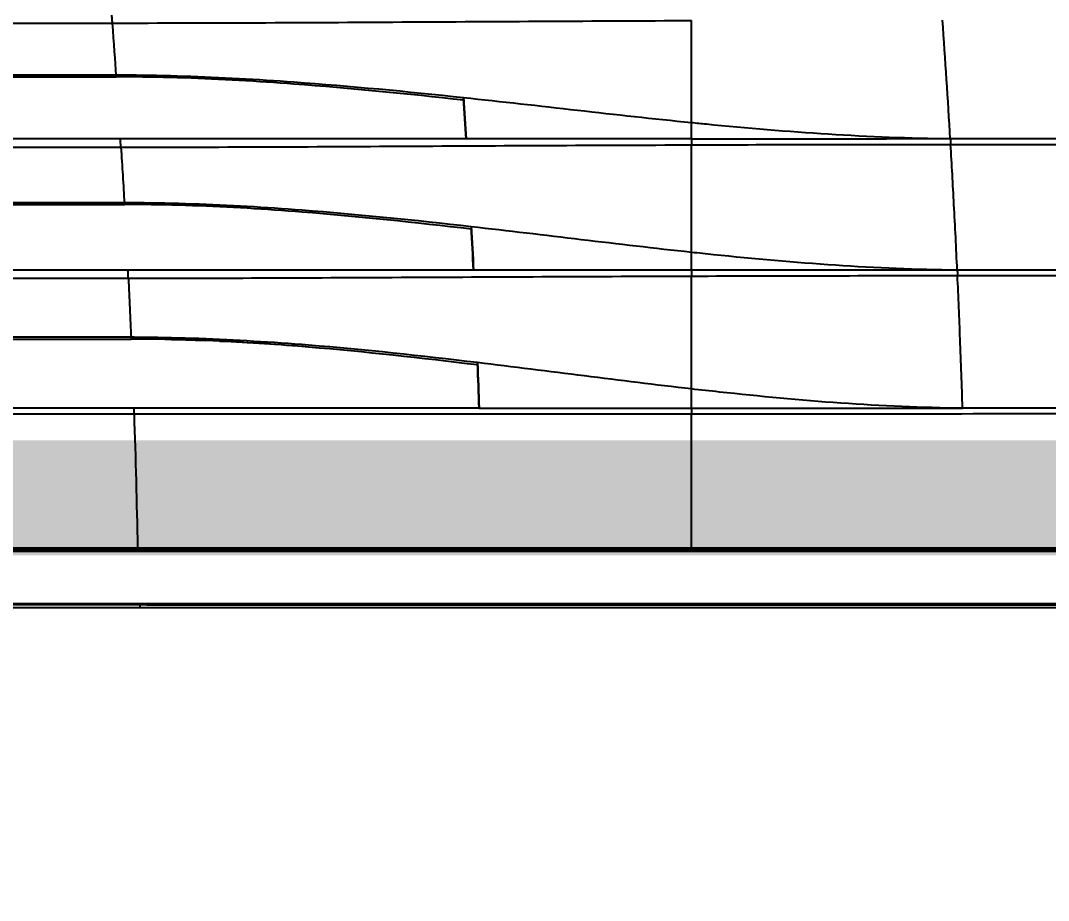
# Model space of a CAD drawing. Header units: inches. Extents: x 211248 to 488355, y -41604 to -7105.
# Drawn here: x 244919.4 to 245098, y -15611.4 to -15458.5 of the extents above; entities that cross this region are included whole.
import ezdxf

# ---------------------------------------------------------------- set-up
doc = ezdxf.new("R2010")
doc.units = ezdxf.units.IN
doc.header["$LTSCALE"] = 60
doc.header["$MEASUREMENT"] = 0
doc.linetypes.add('HID2', pattern=[1, 0.5, -0.5])
for name, color, linetype in [('06-LIGHT', 4, 'Continuous'), ('07-DIM WAL', 5, 'Continuous'), ('3.기호.계단선', 30, 'Continuous')]:
    doc.layers.add(name, color=color, linetype=linetype)
doc.styles.add('스타일1', font='Korail_Round_Gothic_Light.ttf')
doc.dimstyles.new('30', dxfattribs={"dimscale": 30, "dimtxt": 2.5, "dimasz": 2.5, "dimexe": 1.25, "dimexo": 2, "dimtad": 1, "dimdec": 0, "dimtxsty": '스타일1', "dimblk": 'DOTSMALL', "dimcen": 2.5, "dimclrd": 1, "dimclre": 1, "dimclrt": 7, "dimadec": 0, "dimazin": 0, "dimtfac": 1, "dimtdec": 0, "dimtix": 1, "dimtmove": 0, "dimatfit": 3, "dimldrblk": 'DOTSMALL', "dimfxl": 0, "dimarcsym": 0})

# ---------------------------------------------------------------- blocks, each defined once
blk = doc.blocks.new('*U75')
at = {"color": 8}
for p, q in [((1029.52, 185.7), (190.37, 185.7)), ((1029, 166.3), (190.88, 166.3)), ((190.88, 165.5), (1029, 165.5)), ((1028.59, 155.49), (191.3, 155.49)), ((191.31, 155.23), (1028.58, 155.23)), ((1028.18, 146.67), (191.7, 146.67)), ((191.76, 145.5), (1028.12, 145.5)), ((1027.61, 135.99), (192.27, 135.99)), ((192.28, 135.75), (1027.6, 135.75)), ((1027.11, 127.69), (192.78, 127.69)), ((192.85, 126.5), (1027.03, 126.5)), ((1026.41, 117.5), (193.47, 117.5)), ((193.49, 117.26), (1026.4, 117.26)), ((1025.83, 109.71), (194.05, 109.71))]:
    blk.add_line(p, q, dxfattribs=at)
for points, knots in [([(0.9, 193.94), (5.81, 193.94), (10.75, 193.94), (20.63, 193.94), (25.58, 193.94), (40.44, 193.94), (50.37, 193.94), (80.23, 193.94), (100.21, 193.94), (140.17, 193.94), (160.16, 193.94), (200.13, 193.94), (220.12, 193.94), (320.05, 193.94), (400, 193.94), (479.94, 193.94)], [0, 0, 0, 0, 0.03125, 0.03125, 0.0625, 0.0625, 0.125, 0.125, 0.25, 0.25, 0.375, 0.375, 0.5, 0.5, 1, 1, 1, 1]), ([(479.94, 193.8), (400.01, 193.8), (320.07, 193.8), (220.16, 193.8), (200.17, 193.8), (160.21, 193.8), (140.22, 193.8), (100.27, 193.8), (80.31, 193.8), (50.44, 193.8), (40.5, 193.8), (25.63, 193.8), (20.67, 193.8), (10.79, 193.8), (5.84, 193.8), (0.95, 193.8)], [0, 0, 0, 0, 0.5, 0.5, 0.625, 0.625, 0.75, 0.75, 0.875, 0.875, 0.9375, 0.9375, 0.96875, 0.96875, 1, 1, 1, 1]), ([(1.03, 194.4), (4.91, 194.37), (8.8, 194.41), (16.61, 194.41), (20.52, 194.41), (32.26, 194.41), (40.12, 194.41), (63.7, 194.41), (79.47, 194.41), (111.03, 194.41), (126.83, 194.41), (158.43, 194.41), (174.24, 194.41), (190.04, 194.41)], [0, 0, 0, 0, 0.0625, 0.0625, 0.125, 0.125, 0.25, 0.25, 0.5, 0.5, 0.75, 0.75, 1, 1, 1, 1]), ([(189.04, 194), (186.07, 194), (183.09, 194), (160.13, 194), (140.14, 194), (100.18, 194), (80.2, 194), (50.34, 194), (40.41, 194), (25.55, 194), (20.6, 194), (10.93, 194), (6.2, 194), (1.5, 194)], [0, 0, 0, 0, 0.047401, 0.047401, 0.366063, 0.366063, 0.684724, 0.684724, 0.844055, 0.844055, 0.92372, 0.92372, 1, 1, 1, 1]), ([(189.04, 194), (206.08, 194), (223.12, 194), (320.09, 194), (400.02, 194), (479.94, 194)], [0, 0, 0, 0, 0.175746, 0.175746, 1, 1, 1, 1]), ([(190.03, 194.41), (193.94, 194.42), (197.85, 194.42), (209.57, 194.41), (217.39, 194.41), (233.02, 194.41), (240.84, 194.41), (264.29, 194.41), (279.92, 194.41), (303.37, 194.41), (311.18, 194.41), (326.82, 194.41), (334.63, 194.41), (358.08, 194.41), (373.72, 194.41), (397.16, 194.41), (404.98, 194.41), (420.61, 194.41), (428.43, 194.41), (450.81, 194.41), (465.38, 194.41), (479.94, 194.41)], [0, 0, 0, 0, 0.040442, 0.040442, 0.121325, 0.121325, 0.202208, 0.202208, 0.363975, 0.363975, 0.444859, 0.444859, 0.525742, 0.525742, 0.687509, 0.687509, 0.768392, 0.768392, 0.849276, 0.849276, 1, 1, 1, 1]), ([(1.05, 186.26), (5.95, 186.26), (10.89, 186.26), (20.78, 186.26), (25.73, 186.26), (40.61, 186.26), (50.55, 186.26), (80.42, 186.26), (100.38, 186.26), (140.31, 186.26), (160.28, 186.26), (200.24, 186.26), (220.22, 186.26), (320.11, 186.26), (400.03, 186.26), (479.94, 186.26)], [0, 0, 0, 0, 0.03125, 0.03125, 0.0625, 0.0625, 0.125, 0.125, 0.25, 0.25, 0.375, 0.375, 0.5, 0.5, 1, 1, 1, 1]), ([(479.94, 186.06), (400.03, 186.06), (320.12, 186.06), (220.24, 186.06), (200.26, 186.06), (160.31, 186.06), (140.32, 186.06), (100.39, 186.06), (80.43, 186.06), (50.57, 186.06), (40.64, 186.06), (25.77, 186.06), (20.81, 186.06), (10.93, 186.06), (5.99, 186.06), (1.09, 186.06)], [0, 0, 0, 0, 0.5, 0.5, 0.625, 0.625, 0.75, 0.75, 0.875, 0.875, 0.9375, 0.9375, 0.96875, 0.96875, 1, 1, 1, 1]), ([(110.14, 185.7), (92.03, 185.7), (73.95, 185.7), (46.89, 185.7), (37.88, 185.7), (20.18, 185.7), (11.47, 185.7), (2.83, 185.7)], [0, 0, 0, 0, 0.503675, 0.503675, 0.755513, 0.755513, 1, 1, 1, 1]), ([(2.84, 186.02), (7.73, 186.02), (12.66, 186.02), (22.51, 186.02), (27.44, 186.02), (42.25, 186.02), (52.15, 186.02), (81.91, 186.02), (101.8, 186.02), (141.56, 186.02), (161.46, 186.02), (201.24, 186.02), (221.14, 186.02), (320.6, 186.02), (400.17, 186.02), (479.74, 186.02)], [0, 0, 0, 0, 0.03125, 0.03125, 0.0625, 0.0625, 0.125, 0.125, 0.25, 0.25, 0.375, 0.375, 0.5, 0.5, 1, 1, 1, 1]), ([(190.37, 185.7), (187.64, 185.7), (184.9, 185.7), (171.66, 185.7), (161.16, 185.7), (143.9, 185.7), (137.14, 185.7), (123.64, 185.7), (116.89, 185.7), (110.14, 185.7)], [0, 0, 0, 0, 0.1022, 0.1022, 0.494985, 0.494985, 0.747578, 0.747578, 1, 1, 1, 1]), ([(110.14, 166.3), (91.98, 166.29), (73.83, 166.29), (46.68, 166.29), (37.64, 166.29), (19.62, 166.29), (10.61, 166.29), (1.69, 166.29)], [0, 0, 0, 0, 0.5, 0.5, 0.75, 0.75, 1, 1, 1, 1]), ([(1.84, 165.5), (7.54, 165.5), (13.28, 165.5), (24.76, 165.5), (30.51, 165.5), (47.77, 165.5), (59.31, 165.5), (70.86, 165.5)], [0, 0, 0, 0, 0.25, 0.25, 0.5, 0.5, 1, 1, 1, 1]), ([(70.86, 165.5), (70.97, 162.18), (71.19, 155.78), (71.46, 149.36), (71.6, 146.29)], [0, 0, 0, 0, 0.520592, 1, 1, 1, 1]), ([(70.86, 165.5), (82.61, 165.39), (95.74, 164.32), (108.79, 162.86), (110.14, 162.71)], [0, 0, 0, 0, 0.896674, 1, 1, 1, 1]), ([(110.14, 165.5), (108.71, 165.5), (99.42, 165.5), (90.14, 165.5), (82.3, 165.5)], [0, 0, 0, 0, 0.154173, 1, 1, 1, 1]), ([(110.14, 165.5), (110.14, 165.53), (110.14, 165.59), (110.14, 165.93), (110.14, 166.18), (110.14, 166.3)], [0, 0, 0, 0, 0.392645, 0.726209, 1, 1, 1, 1]), ([(190.88, 166.3), (177.42, 166.3), (163.96, 166.3), (137.05, 166.3), (123.59, 166.3), (110.14, 166.3)], [0, 0, 0, 0, 0.5, 0.5, 1, 1, 1, 1]), ([(110.14, 162.71), (110.14, 161.41), (110.14, 158.78), (110.14, 154.74), (110.14, 150.59), (110.14, 147.78), (110.14, 146.36)], [0, 0, 0, 0, 0.241342, 0.488803, 0.74188, 1, 1, 1, 1]), ([(141.11, 159.15), (141.11, 159.19), (141.11, 159.22), (141.11, 159.24), (141.11, 159.24), (141.11, 159.24)], [0, 0, 0, 0, 0.64921, 0.64921, 1, 1, 1, 1]), ([(141.11, 159.24), (149.25, 158.25), (157.41, 157.33), (170.87, 156.21), (176.16, 155.87), (184.11, 155.58), (186.76, 155.52), (190.04, 155.49), (190.67, 155.49), (191.3, 155.49)], [0, 0, 0, 0, 0.489588, 0.489588, 0.804968, 0.804968, 0.962658, 0.962658, 1, 1, 1, 1]), ([(141.12, 158.9), (149.27, 157.92), (157.42, 157.03), (170.88, 155.95), (176.17, 155.62), (184.12, 155.33), (186.76, 155.27), (190.05, 155.24), (190.68, 155.23), (191.31, 155.23)], [0, 0, 0, 0, 0.48935, 0.48935, 0.804749, 0.804749, 0.962448, 0.962448, 1, 1, 1, 1]), ([(191.7, 146.67), (191.63, 148.19), (191.48, 151.34), (191.36, 153.99), (191.31, 155.23)], [0, 0, 0, 0, 0.460844, 1, 1, 1, 1]), ([(71.6, 146.29), (60.01, 146.29), (48.45, 146.29), (25.37, 146.29), (13.84, 146.29), (2.42, 146.29)], [0, 0, 0, 0, 0.5, 0.5, 1, 1, 1, 1]), ([(71.64, 145.5), (71.64, 145.51), (71.63, 145.54), (71.62, 145.72), (71.61, 145.98), (71.6, 146.19), (71.6, 146.29)], [0, 0, 0, 0, 0.261766, 0.499771, 0.747287, 1, 1, 1, 1]), ([(191.7, 146.67), (178.11, 146.67), (164.51, 146.6), (137.32, 146.47), (123.72, 146.4), (110.14, 146.36)], [0, 0, 0, 0, 0.5, 0.5, 1, 1, 1, 1]), ([(110.14, 145.5), (110.14, 145.53), (110.14, 145.59), (110.14, 145.97), (110.14, 146.24), (110.14, 146.36)], [0, 0, 0, 0, 0.391416, 0.725001, 1, 1, 1, 1]), ([(191.7, 146.65), (191.71, 146.52), (191.72, 146.26), (191.74, 145.86), (191.76, 145.56), (191.76, 145.52), (191.76, 145.5)], [0, 0, 0, 0, 0.250014, 0.500034, 0.750029, 1, 1, 1, 1]), ([(2.57, 145.5), (13.97, 145.5), (25.48, 145.5), (48.52, 145.5), (60.07, 145.5), (71.64, 145.5)], [0, 0, 0, 0, 0.5, 0.5, 1, 1, 1, 1]), ([(71.64, 145.5), (71.78, 142.34), (72.08, 136.27), (72.42, 130.19), (72.59, 127.29)], [0, 0, 0, 0, 0.521593, 1, 1, 1, 1]), ([(71.64, 145.5), (83.4, 145.39), (96.26, 144.4), (109.07, 143.04), (110.14, 142.93)], [0, 0, 0, 0, 0.916145, 1, 1, 1, 1]), ([(110.14, 142.93), (110.14, 141.69), (110.14, 139.2), (110.14, 135.36), (110.14, 131.4), (110.14, 128.71), (110.14, 127.36)], [0, 0, 0, 0, 0.240345, 0.487395, 0.740764, 1, 1, 1, 1]), ([(142, 139.56), (150.16, 138.62), (158.34, 137.74), (171.83, 136.68), (177.12, 136.36), (185.08, 136.08), (187.73, 136.02), (191.02, 136), (191.64, 135.99), (192.27, 135.99)], [0, 0, 0, 0, 0.489674, 0.489674, 0.805044, 0.805044, 0.962728, 0.962728, 1, 1, 1, 1]), ([(142.02, 139.22), (142.02, 139.23), (142.02, 139.24), (142.02, 139.26), (142.02, 139.28), (142.01, 139.3)], [0, 0, 0, 0, 0.330714, 0.330714, 1, 1, 1, 1]), ([(142.02, 139.22), (150.18, 138.29), (158.35, 137.45), (171.84, 136.43), (177.13, 136.11), (185.08, 135.84), (187.74, 135.78), (191.02, 135.75), (191.65, 135.75), (192.28, 135.74)], [0, 0, 0, 0, 0.489359, 0.489359, 0.804752, 0.804752, 0.962449, 0.962449, 1, 1, 1, 1]), ([(192.78, 127.69), (192.68, 129.11), (192.5, 132.07), (192.35, 134.56), (192.28, 135.75)], [0, 0, 0, 0, 0.456557, 1, 1, 1, 1]), ([(72.59, 127.29), (61, 127.29), (49.43, 127.28), (26.34, 127.28), (14.81, 127.28), (3.37, 127.28)], [0, 0, 0, 0, 0.5, 0.5, 1, 1, 1, 1]), ([(72.64, 126.5), (72.64, 126.52), (72.63, 126.57), (72.61, 126.88), (72.6, 127.15), (72.59, 127.29)], [0, 0, 0, 0, 0.341178, 0.674287, 1, 1, 1, 1]), ([(192.78, 127.69), (179, 127.69), (165.23, 127.62), (137.68, 127.47), (123.9, 127.4), (110.14, 127.36)], [0, 0, 0, 0, 0.5, 0.5, 1, 1, 1, 1]), ([(110.14, 126.5), (110.14, 126.53), (110.14, 126.59), (110.14, 126.97), (110.14, 127.24), (110.14, 127.36)], [0, 0, 0, 0, 0.391478, 0.72506, 1, 1, 1, 1]), ([(192.78, 127.69), (192.78, 127.56), (192.8, 127.29), (192.83, 126.88), (192.85, 126.56), (192.85, 126.52), (192.85, 126.5)], [0, 0, 0, 0, 0.249929, 0.499996, 0.749769, 1, 1, 1, 1]), ([(3.51, 126.5), (14.94, 126.5), (26.45, 126.5), (49.51, 126.5), (61.07, 126.5), (72.64, 126.5)], [0, 0, 0, 0, 0.5, 0.5, 1, 1, 1, 1]), ([(72.64, 126.5), (84.41, 126.39), (96.94, 125.47), (109.42, 124.23), (110.14, 124.16)], [0, 0, 0, 0, 0.941987, 1, 1, 1, 1]), ([(110.14, 124.16), (110.14, 122.99), (110.14, 120.62), (110.14, 116.97), (110.14, 113.2), (110.14, 110.64), (110.14, 109.35)], [0, 0, 0, 0, 0.239883, 0.486718, 0.740192, 1, 1, 1, 1]), ([(143.12, 120.88), (151.3, 119.99), (159.49, 119.16), (173, 118.15), (178.31, 117.85), (186.27, 117.58), (188.93, 117.53), (192.21, 117.5), (192.84, 117.5), (193.47, 117.5)], [0, 0, 0, 0, 0.489761, 0.489761, 0.805115, 0.805115, 0.962792, 0.962792, 1, 1, 1, 1]), ([(143.13, 120.63), (143.13, 120.61), (143.14, 120.59), (143.14, 120.56), (143.14, 120.55), (143.14, 120.54)], [0, 0, 0, 0, 0.680041, 0.680041, 1, 1, 1, 1]), ([(143.14, 120.54), (151.32, 119.67), (159.51, 118.88), (173.01, 117.91), (178.32, 117.61), (186.28, 117.35), (188.93, 117.29), (192.22, 117.27), (192.85, 117.26), (193.49, 117.26)], [0, 0, 0, 0, 0.489376, 0.489376, 0.804759, 0.804759, 0.96245, 0.96245, 1, 1, 1, 1]), ([(194.05, 109.71), (180.07, 109.71), (166.08, 109.64), (138.1, 109.48), (124.11, 109.4), (110.14, 109.35)], [0, 0, 0, 0, 0.5, 0.5, 1, 1, 1, 1]), ([(194.14, 108.58), (194.14, 108.64), (194.13, 108.76), (194.1, 109.06), (194.08, 109.4), (194.06, 109.61), (194.05, 109.71)], [0, 0, 0, 0, 0.254278, 0.499522, 0.749842, 1, 1, 1, 1])]:
    blk.add_open_spline(points, degree=3, knots=knots, dxfattribs=at)
for points in [[(190.03, 193.71), (190.03, 193.89), (190.03, 194.15), (190.03, 194.41)], [(110.14, 185.7), (110.14, 185.8), (110.14, 185.9), (110.14, 185.9)], [(110.14, 185.7), (110.14, 179.23), (110.14, 172.76), (110.14, 166.3)], [(190.37, 185.7), (190.37, 185.8), (190.37, 185.9), (190.36, 185.9)], [(190.88, 166.3), (190.66, 172.77), (190.49, 179.23), (190.37, 185.7)], [(82.3, 165.5), (78.49, 165.5), (74.67, 165.5), (70.86, 165.5)], [(70.86, 165.5), (70.86, 165.5), (70.86, 165.5), (70.86, 165.5)], [(140.88, 165.5), (130.63, 165.5), (120.38, 165.5), (110.14, 165.5)], [(110.14, 165.5), (110.14, 164.56), (110.14, 163.63), (110.14, 162.71)], [(140.88, 165.5), (157.55, 165.5), (174.22, 165.5), (190.88, 165.5)], [(141.12, 158.9), (141.04, 161.1), (140.96, 163.3), (140.88, 165.5)], [(140.89, 165.5), (140.96, 163.35), (141.04, 161.2), (141.12, 159.05)], [(190.88, 166.3), (190.88, 165.88), (190.88, 165.5), (190.88, 165.5)], [(110.14, 162.71), (120.49, 161.52), (130.79, 160.13), (141.12, 158.9)], [(141.11, 159.15), (141.12, 159.09), (141.12, 159), (141.12, 158.9)], [(178.44, 155.77), (174.14, 155.96), (169.85, 156.25), (165.56, 156.59)], [(186.14, 155.52), (184.29, 155.55), (182.44, 155.61), (180.59, 155.68)], [(191.31, 155.23), (191.3, 155.39), (191.3, 155.49), (191.3, 155.49)], [(110.14, 146.36), (97.28, 146.32), (84.43, 146.29), (71.6, 146.29)], [(71.64, 145.5), (84.46, 145.5), (97.29, 145.5), (110.14, 145.5)], [(71.64, 145.5), (71.64, 145.5), (71.64, 145.5), (71.64, 145.5)], [(110.14, 145.5), (114.89, 145.5), (119.64, 145.5), (124.39, 145.5)], [(110.14, 145.5), (110.14, 144.63), (110.14, 143.77), (110.14, 142.93)], [(124.39, 145.5), (130.16, 145.5), (135.93, 145.5), (141.7, 145.5)], [(141.7, 145.5), (158.38, 145.5), (175.07, 145.5), (191.76, 145.5)], [(142.02, 139.22), (141.91, 141.31), (141.8, 143.41), (141.7, 145.5)], [(141.7, 145.5), (141.81, 143.43), (141.91, 141.36), (142.01, 139.3)], [(110.14, 142.93), (120.79, 141.78), (131.39, 140.42), (142.02, 139.22)], [(142, 139.53), (142, 139.55), (142, 139.56), (142, 139.56)], [(142, 139.53), (142.02, 139.48), (142.02, 139.36), (142.02, 139.22)], [(192.28, 135.74), (192.28, 135.9), (192.28, 135.99), (192.27, 135.99)], [(110.14, 127.36), (97.61, 127.31), (85.09, 127.29), (72.59, 127.29)], [(72.64, 126.5), (75.72, 126.5), (78.8, 126.5), (81.88, 126.5)], [(72.64, 126.5), (72.98, 120.78), (73.35, 115.02), (73.77, 109.28)], [(72.64, 126.5), (72.64, 126.5), (72.64, 126.5), (72.64, 126.5)], [(110.14, 126.5), (100.71, 126.5), (91.29, 126.5), (81.88, 126.5)], [(110.14, 126.5), (115.55, 126.5), (120.96, 126.5), (126.37, 126.5)], [(110.14, 126.5), (110.14, 125.71), (110.14, 124.93), (110.14, 124.16)], [(126.37, 126.5), (131.83, 126.5), (137.29, 126.5), (142.75, 126.5)], [(142.75, 126.5), (159.45, 126.5), (176.15, 126.5), (192.85, 126.5)], [(143.14, 120.54), (143.01, 122.53), (142.88, 124.52), (142.75, 126.5)], [(142.75, 126.5), (142.88, 124.54), (143.01, 122.59), (143.13, 120.63)], [(110.14, 124.16), (121.16, 123.05), (132.14, 121.72), (143.14, 120.54)], [(143.12, 120.85), (143.12, 120.87), (143.12, 120.88), (143.12, 120.88)], [(143.12, 120.85), (143.13, 120.81), (143.14, 120.69), (143.14, 120.55)], [(193.49, 117.26), (193.48, 117.41), (193.47, 117.5), (193.47, 117.5)], [(194.05, 109.71), (193.83, 112.63), (193.63, 115.21), (193.49, 117.26)]]:
    blk.add_open_spline(points, degree=3, dxfattribs=at)
blk = doc.blocks.new('_DOTSMALL')
at = {"color": 0, "linetype": 'ByBlock', "const_width": 0.5}
blk.add_lwpolyline([(-0.0625, 0, 1), (0.0625, 0, 1)], format="xyb", close=True, dxfattribs=at)
blk = doc.blocks.new('*D298')
at = {"layer": '07-DIM WAL', "color": 1, "lineweight": -2}
for p, q in [((245451.2, -15615.23), (245451.2, -15577.73)), ((243391.2, -15615.23), (245451.2, -15615.23)), ((243391.2, -15675.23), (243391.2, -15652.73))]:
    blk.add_line(p, q, dxfattribs=at)
at = {"layer": 'Defpoints', "color": 0}
for p in [(243391.2, -15615.23), (245451.2, -15615.23), (245451.2, -15675.23)]:
    blk.add_point(p, dxfattribs=at)
at = {"layer": '07-DIM WAL', "color": 1, "lineweight": -2, "xscale": 75, "yscale": 75, "zscale": 75, "rotation": 180}
blk.add_blockref('_DOTSMALL', (243391.2, -15615.23), dxfattribs=at)
at = {"layer": '07-DIM WAL', "color": 1, "lineweight": -2, "xscale": 75, "yscale": 75, "zscale": 75}
blk.add_blockref('_DOTSMALL', (245451.2, -15615.23), dxfattribs=at)
at = {"layer": '07-DIM WAL', "color": 7, "insert": (244421.2, -15557.21), "char_height": 75, "attachment_point": 5, "style": '스타일1'}
blk.add_mtext('2060', dxfattribs=at)

msp = doc.modelspace()

# ---------------------------------------------------------------- linework, layer by layer
at = {"layer": '3.기호.계단선', "linetype": 'HID2', "const_width": 20}
msp.add_lwpolyline([(245498.36, -14552.02), (245498.36, -15541.42), (242691.2, -15541.42), (242691.2, -19170.23), (241406.2, -19170.23)], dxfattribs=at)

# ---------------------------------------------------------------- block references
at = {"layer": '06-LIGHT', "xscale": 1.2, "yscale": 1.2, "zscale": 1.2, "rotation": 180}
msp.add_blockref('*U75', (245168.13, -15327.24), dxfattribs=at)

# ---------------------------------------------------------------- dimensions: what is measured, and where the dimension line sits
at = {"layer": '07-DIM WAL'}
dim = msp.add_linear_dim(base=(245451.2, -15615.23), p1=(243391.2, -15615.23), p2=(245451.2, -15675.23), dimstyle='30', dxfattribs=at)
dim.commit()
dim.dimension.update_dxf_attribs({"geometry": '*D298', "text_midpoint": (244421.2, -15557.21)})

doc.saveas('drawing.dxf')
